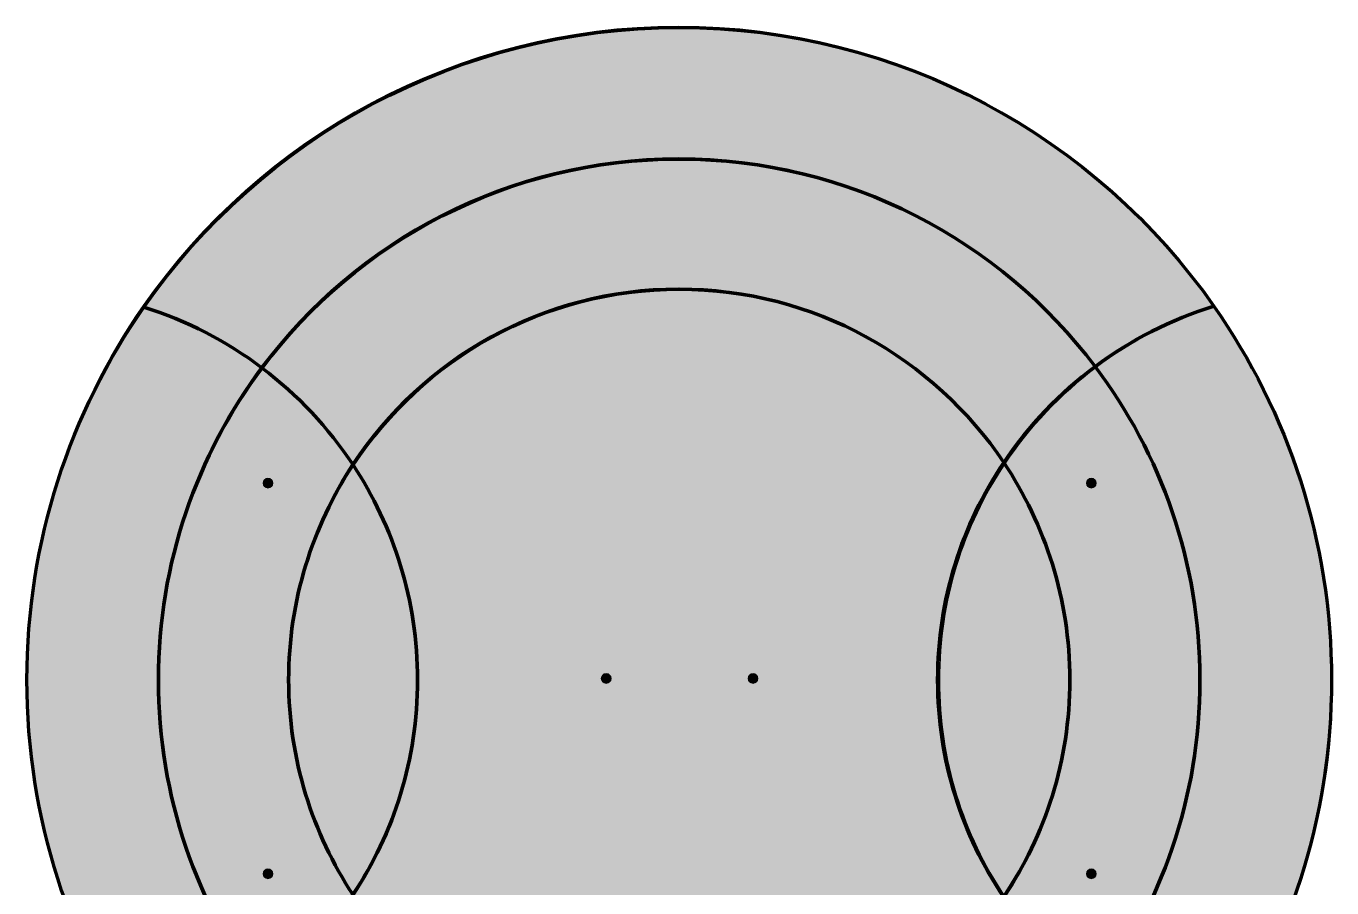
# Model space of a CAD drawing. Extents: x -314 to 895, y 16 to 1568.
# Drawn here: x -73 to 685, y 274 to 775 of the extents above; entities that cross this region are included whole.
import ezdxf

# ---------------------------------------------------------------- set-up
doc = ezdxf.new("R2010")
doc.units = 0
doc.header["$MEASUREMENT"] = 0
for name, color, linetype in [('BG_BL _U+62F7_U+8C9D', 7, 'Continuous'), ('BG_G', 7, 'Continuous'), ('DOT', 7, 'Continuous'), ('DOT _U+62F7_U+8C9D 2', 7, 'Continuous'), ('L', 7, 'Continuous')]:
    doc.layers.add(name, color=color, linetype=linetype)

# ---------------------------------------------------------------- blocks, each defined once
blk = doc.blocks.new('block 5')
at = {"layer": 'BG_G', "true_color": 0x898a8d}
h = blk.add_hatch(color=252, dxfattribs=at)
h.dxf.hatch_style = 2
edge = h.paths.add_edge_path()
edge.add_spline(control_points=[(3.64, 395), (3.64, 462.91), (26.03, 525.59), (63.83, 576.06), (43.37, 591.51), (20.21, 603.58), (-4.81, 611.43), (-47.61, 550.08), (-72.71, 475.47), (-72.71, 395), (-72.71, 314.53), (-47.61, 239.92), (-4.81, 178.57), (20.21, 186.42), (43.37, 198.49), (63.83, 213.94), (26.03, 264.41), (3.64, 327.09), (3.64, 395)], knot_values=[0, 0, 0, 0, 1, 1, 1, 2, 2, 2, 3, 3, 3, 4, 4, 4, 5, 5, 5, 6, 6, 6, 6], degree=3, periodic=1)
h = blk.add_hatch(color=252, dxfattribs=at)
h.dxf.hatch_style = 2
edge = h.paths.add_edge_path()
edge.add_spline(control_points=[(616.65, 611.66), (591.57, 603.89), (568.36, 591.9), (547.84, 576.5), (585.84, 525.95), (608.36, 463.11), (608.36, 395), (608.36, 326.89), (585.84, 264.05), (547.84, 213.5), (568.36, 198.1), (591.57, 186.11), (616.65, 178.34), (659.55, 239.73), (684.71, 314.43), (684.71, 395), (684.71, 475.57), (659.55, 550.27), (616.65, 611.66)], knot_values=[0, 0, 0, 0, 1, 1, 1, 2, 2, 2, 3, 3, 3, 4, 4, 4, 5, 5, 5, 6, 6, 6, 6], degree=3, periodic=1)
at = {"layer": 'BG_G', "lineweight": 0}
for points in [[(3.64, 395), (3.64, 462.91), (26.03, 525.59), (63.83, 576.06), (43.37, 591.51), (20.21, 603.58), (-4.81, 611.43), (-47.61, 550.08), (-72.71, 475.47), (-72.71, 395), (-72.71, 314.53), (-47.61, 239.92), (-4.81, 178.57), (20.21, 186.42), (43.37, 198.49), (63.83, 213.94), (26.03, 264.41), (3.64, 327.09), (3.64, 395)], [(616.65, 611.66), (591.57, 603.89), (568.36, 591.9), (547.84, 576.5), (585.84, 525.95), (608.36, 463.11), (608.36, 395), (608.36, 326.89), (585.84, 264.05), (547.84, 213.5), (568.36, 198.1), (591.57, 186.11), (616.65, 178.34), (659.55, 239.73), (684.71, 314.43), (684.71, 395), (684.71, 475.57), (659.55, 550.27), (616.65, 611.66)]]:
    blk.add_open_spline(points, degree=3, knots=[0, 0, 0, 0, 1, 1, 1, 2, 2, 2, 3, 3, 3, 4, 4, 4, 5, 5, 5, 6, 6, 6, 6], dxfattribs=at)
blk = doc.blocks.new('block 6')
at = {"layer": 'BG_G', "true_color": 0x6e6f72}
h = blk.add_hatch(color=8, dxfattribs=at)
h.dxf.hatch_style = 2
edge = h.paths.add_edge_path()
edge.add_spline(control_points=[(306, 697.36), (404.88, 697.36), (492.67, 649.89), (547.84, 576.5), (568.36, 591.9), (591.57, 603.89), (616.65, 611.66), (548.19, 709.63), (434.58, 773.71), (306, 773.71), (177.31, 773.71), (63.62, 709.53), (-4.81, 611.43), (20.21, 603.58), (43.37, 591.51), (63.83, 576.06), (118.97, 649.7), (206.92, 697.36), (306, 697.36)], knot_values=[0, 0, 0, 0, 1, 1, 1, 2, 2, 2, 3, 3, 3, 4, 4, 4, 5, 5, 5, 6, 6, 6, 6], degree=3, periodic=1)
h = blk.add_hatch(color=8, dxfattribs=at)
h.dxf.hatch_style = 2
edge = h.paths.add_edge_path()
edge.add_spline(control_points=[(494.9, 520.48), (518.82, 484.54), (532.77, 441.4), (532.77, 395), (532.77, 348.6), (518.82, 305.46), (494.9, 269.52), (509.25, 247.97), (527.17, 229.01), (547.84, 213.5), (585.84, 264.05), (608.36, 326.89), (608.36, 395), (608.36, 463.11), (585.84, 525.95), (547.84, 576.5), (527.17, 560.99), (509.25, 542.03), (494.9, 520.48)], knot_values=[0, 0, 0, 0, 1, 1, 1, 2, 2, 2, 3, 3, 3, 4, 4, 4, 5, 5, 5, 6, 6, 6, 6], degree=3, periodic=1)
h = blk.add_hatch(color=8, dxfattribs=at)
h.dxf.hatch_style = 2
edge = h.paths.add_edge_path()
edge.add_spline(control_points=[(116.64, 270.21), (93, 306), (79.23, 348.89), (79.23, 395), (79.23, 441.11), (93, 484), (116.64, 519.79), (102.36, 541.43), (84.47, 560.47), (63.83, 576.06), (26.03, 525.59), (3.64, 462.91), (3.64, 395), (3.64, 327.09), (26.03, 264.41), (63.83, 213.94), (84.47, 229.53), (102.36, 248.57), (116.64, 270.21)], knot_values=[0, 0, 0, 0, 1, 1, 1, 2, 2, 2, 3, 3, 3, 4, 4, 4, 5, 5, 5, 6, 6, 6, 6], degree=3, periodic=1)
at = {"layer": 'BG_G', "lineweight": 0}
for points in [[(306, 697.36), (404.88, 697.36), (492.67, 649.89), (547.84, 576.5), (568.36, 591.9), (591.57, 603.89), (616.65, 611.66), (548.19, 709.63), (434.58, 773.71), (306, 773.71), (177.31, 773.71), (63.62, 709.53), (-4.81, 611.43), (20.21, 603.58), (43.37, 591.51), (63.83, 576.06), (118.97, 649.7), (206.92, 697.36), (306, 697.36)], [(494.9, 520.48), (518.82, 484.54), (532.77, 441.4), (532.77, 395), (532.77, 348.6), (518.82, 305.46), (494.9, 269.52), (509.25, 247.97), (527.17, 229.01), (547.84, 213.5), (585.84, 264.05), (608.36, 326.89), (608.36, 395), (608.36, 463.11), (585.84, 525.95), (547.84, 576.5), (527.17, 560.99), (509.25, 542.03), (494.9, 520.48)], [(116.64, 270.21), (93, 306), (79.23, 348.89), (79.23, 395), (79.23, 441.11), (93, 484), (116.64, 519.79), (102.36, 541.43), (84.47, 560.47), (63.83, 576.06), (26.03, 525.59), (3.64, 462.91), (3.64, 395), (3.64, 327.09), (26.03, 264.41), (63.83, 213.94), (84.47, 229.53), (102.36, 248.57), (116.64, 270.21)]]:
    blk.add_open_spline(points, degree=3, knots=[0, 0, 0, 0, 1, 1, 1, 2, 2, 2, 3, 3, 3, 4, 4, 4, 5, 5, 5, 6, 6, 6, 6], dxfattribs=at)
blk = doc.blocks.new('block 7')
at = {"layer": 'BG_G', "true_color": 0x525254}
h = blk.add_hatch(color=251, dxfattribs=at)
h.dxf.hatch_style = 2
edge = h.paths.add_edge_path()
edge.add_spline(control_points=[(306, 697.36), (206.92, 697.36), (118.97, 649.7), (63.83, 576.06), (84.47, 560.47), (102.36, 541.43), (116.64, 519.79), (157.21, 581.23), (226.87, 621.77), (306, 621.77), (384.84, 621.77), (454.27, 581.53), (494.9, 520.48), (509.25, 542.03), (527.17, 560.99), (547.84, 576.5), (492.67, 649.89), (404.88, 697.36), (306, 697.36)], knot_values=[0, 0, 0, 0, 1, 1, 1, 2, 2, 2, 3, 3, 3, 4, 4, 4, 5, 5, 5, 6, 6, 6, 6], degree=3, periodic=1)
h = blk.add_hatch(color=251, dxfattribs=at)
h.dxf.hatch_style = 2
edge = h.paths.add_edge_path()
edge.add_spline(control_points=[(116.64, 270.21), (140.28, 306), (154.06, 348.89), (154.06, 395), (154.06, 441.11), (140.28, 484), (116.64, 519.79), (93, 484), (79.23, 441.11), (79.23, 395), (79.23, 348.89), (93, 306), (116.64, 270.21)], knot_values=[0, 0, 0, 0, 1, 1, 1, 2, 2, 2, 3, 3, 3, 4, 4, 4, 4], degree=3, periodic=1)
h = blk.add_hatch(color=251, dxfattribs=at)
h.dxf.hatch_style = 2
edge = h.paths.add_edge_path()
edge.add_spline(control_points=[(494.9, 269.52), (518.82, 305.46), (532.77, 348.6), (532.77, 395), (532.77, 441.4), (518.82, 484.54), (494.9, 520.48), (470.99, 484.54), (457.04, 441.4), (457.04, 395), (457.04, 348.6), (470.99, 305.46), (494.9, 269.52)], knot_values=[0, 0, 0, 0, 1, 1, 1, 2, 2, 2, 3, 3, 3, 4, 4, 4, 4], degree=3, periodic=1)
at = {"layer": 'BG_G', "lineweight": 0}
for points, knots in [([(306, 697.36), (206.92, 697.36), (118.97, 649.7), (63.83, 576.06), (84.47, 560.47), (102.36, 541.43), (116.64, 519.79), (157.21, 581.23), (226.87, 621.77), (306, 621.77), (384.84, 621.77), (454.27, 581.53), (494.9, 520.48), (509.25, 542.03), (527.17, 560.99), (547.84, 576.5), (492.67, 649.89), (404.88, 697.36), (306, 697.36)], [0, 0, 0, 0, 1, 1, 1, 2, 2, 2, 3, 3, 3, 4, 4, 4, 5, 5, 5, 6, 6, 6, 6]), ([(116.64, 270.21), (140.28, 306), (154.06, 348.89), (154.06, 395), (154.06, 441.11), (140.28, 484), (116.64, 519.79), (93, 484), (79.23, 441.11), (79.23, 395), (79.23, 348.89), (93, 306), (116.64, 270.21)], [0, 0, 0, 0, 1, 1, 1, 2, 2, 2, 3, 3, 3, 4, 4, 4, 4]), ([(494.9, 269.52), (518.82, 305.46), (532.77, 348.6), (532.77, 395), (532.77, 441.4), (518.82, 484.54), (494.9, 520.48), (470.99, 484.54), (457.04, 441.4), (457.04, 395), (457.04, 348.6), (470.99, 305.46), (494.9, 269.52)], [0, 0, 0, 0, 1, 1, 1, 2, 2, 2, 3, 3, 3, 4, 4, 4, 4])]:
    blk.add_open_spline(points, degree=3, knots=knots, dxfattribs=at)
blk = doc.blocks.new('block 11')
at = {"layer": 'BG_BL _U+62F7_U+8C9D', "true_color": 0xffda76}
h = blk.add_hatch(color=41, dxfattribs=at)
h.dxf.hatch_style = 2
edge = h.paths.add_edge_path()
edge.add_spline(control_points=[(3.64, 395), (3.64, 462.91), (26.03, 525.59), (63.83, 576.06), (43.37, 591.51), (20.21, 603.58), (-4.81, 611.43), (-47.61, 550.08), (-72.71, 475.47), (-72.71, 395), (-72.71, 314.53), (-47.61, 239.92), (-4.81, 178.57), (20.21, 186.42), (43.37, 198.49), (63.83, 213.94), (26.03, 264.41), (3.64, 327.09), (3.64, 395)], knot_values=[0, 0, 0, 0, 1, 1, 1, 2, 2, 2, 3, 3, 3, 4, 4, 4, 5, 5, 5, 6, 6, 6, 6], degree=3, periodic=1)
h = blk.add_hatch(color=41, dxfattribs=at)
h.dxf.hatch_style = 2
edge = h.paths.add_edge_path()
edge.add_spline(control_points=[(616.65, 611.66), (591.57, 603.89), (568.36, 591.9), (547.84, 576.5), (585.84, 525.95), (608.36, 463.11), (608.36, 395), (608.36, 326.89), (585.84, 264.05), (547.84, 213.5), (568.36, 198.1), (591.57, 186.11), (616.65, 178.34), (659.55, 239.73), (684.71, 314.43), (684.71, 395), (684.71, 475.57), (659.55, 550.27), (616.65, 611.66)], knot_values=[0, 0, 0, 0, 1, 1, 1, 2, 2, 2, 3, 3, 3, 4, 4, 4, 5, 5, 5, 6, 6, 6, 6], degree=3, periodic=1)
at = {"layer": 'BG_BL _U+62F7_U+8C9D', "lineweight": 0}
for points in [[(3.64, 395), (3.64, 462.91), (26.03, 525.59), (63.83, 576.06), (43.37, 591.51), (20.21, 603.58), (-4.81, 611.43), (-47.61, 550.08), (-72.71, 475.47), (-72.71, 395), (-72.71, 314.53), (-47.61, 239.92), (-4.81, 178.57), (20.21, 186.42), (43.37, 198.49), (63.83, 213.94), (26.03, 264.41), (3.64, 327.09), (3.64, 395)], [(616.65, 611.66), (591.57, 603.89), (568.36, 591.9), (547.84, 576.5), (585.84, 525.95), (608.36, 463.11), (608.36, 395), (608.36, 326.89), (585.84, 264.05), (547.84, 213.5), (568.36, 198.1), (591.57, 186.11), (616.65, 178.34), (659.55, 239.73), (684.71, 314.43), (684.71, 395), (684.71, 475.57), (659.55, 550.27), (616.65, 611.66)]]:
    blk.add_open_spline(points, degree=3, knots=[0, 0, 0, 0, 1, 1, 1, 2, 2, 2, 3, 3, 3, 4, 4, 4, 5, 5, 5, 6, 6, 6, 6], dxfattribs=at)
blk = doc.blocks.new('block 12')
at = {"layer": 'BG_BL _U+62F7_U+8C9D', "true_color": 0xffd000}
h = blk.add_hatch(color=40, dxfattribs=at)
h.dxf.hatch_style = 2
edge = h.paths.add_edge_path()
edge.add_spline(control_points=[(306, 697.36), (404.88, 697.36), (492.67, 649.89), (547.84, 576.5), (568.36, 591.9), (591.57, 603.89), (616.65, 611.66), (548.19, 709.63), (434.58, 773.71), (306, 773.71), (177.31, 773.71), (63.62, 709.53), (-4.81, 611.43), (20.21, 603.58), (43.37, 591.51), (63.83, 576.06), (118.97, 649.7), (206.92, 697.36), (306, 697.36)], knot_values=[0, 0, 0, 0, 1, 1, 1, 2, 2, 2, 3, 3, 3, 4, 4, 4, 5, 5, 5, 6, 6, 6, 6], degree=3, periodic=1)
h = blk.add_hatch(color=40, dxfattribs=at)
h.dxf.hatch_style = 2
edge = h.paths.add_edge_path()
edge.add_spline(control_points=[(494.9, 520.48), (518.82, 484.54), (532.77, 441.4), (532.77, 395), (532.77, 348.6), (518.82, 305.46), (494.9, 269.52), (509.25, 247.97), (527.17, 229.01), (547.84, 213.5), (585.84, 264.05), (608.36, 326.89), (608.36, 395), (608.36, 463.11), (585.84, 525.95), (547.84, 576.5), (527.17, 560.99), (509.25, 542.03), (494.9, 520.48)], knot_values=[0, 0, 0, 0, 1, 1, 1, 2, 2, 2, 3, 3, 3, 4, 4, 4, 5, 5, 5, 6, 6, 6, 6], degree=3, periodic=1)
h = blk.add_hatch(color=40, dxfattribs=at)
h.dxf.hatch_style = 2
edge = h.paths.add_edge_path()
edge.add_spline(control_points=[(116.64, 270.21), (93, 306), (79.23, 348.89), (79.23, 395), (79.23, 441.11), (93, 484), (116.64, 519.79), (102.36, 541.43), (84.47, 560.47), (63.83, 576.06), (26.03, 525.59), (3.64, 462.91), (3.64, 395), (3.64, 327.09), (26.03, 264.41), (63.83, 213.94), (84.47, 229.53), (102.36, 248.57), (116.64, 270.21)], knot_values=[0, 0, 0, 0, 1, 1, 1, 2, 2, 2, 3, 3, 3, 4, 4, 4, 5, 5, 5, 6, 6, 6, 6], degree=3, periodic=1)
at = {"layer": 'BG_BL _U+62F7_U+8C9D', "lineweight": 0}
for points in [[(306, 697.36), (404.88, 697.36), (492.67, 649.89), (547.84, 576.5), (568.36, 591.9), (591.57, 603.89), (616.65, 611.66), (548.19, 709.63), (434.58, 773.71), (306, 773.71), (177.31, 773.71), (63.62, 709.53), (-4.81, 611.43), (20.21, 603.58), (43.37, 591.51), (63.83, 576.06), (118.97, 649.7), (206.92, 697.36), (306, 697.36)], [(494.9, 520.48), (518.82, 484.54), (532.77, 441.4), (532.77, 395), (532.77, 348.6), (518.82, 305.46), (494.9, 269.52), (509.25, 247.97), (527.17, 229.01), (547.84, 213.5), (585.84, 264.05), (608.36, 326.89), (608.36, 395), (608.36, 463.11), (585.84, 525.95), (547.84, 576.5), (527.17, 560.99), (509.25, 542.03), (494.9, 520.48)], [(116.64, 270.21), (93, 306), (79.23, 348.89), (79.23, 395), (79.23, 441.11), (93, 484), (116.64, 519.79), (102.36, 541.43), (84.47, 560.47), (63.83, 576.06), (26.03, 525.59), (3.64, 462.91), (3.64, 395), (3.64, 327.09), (26.03, 264.41), (63.83, 213.94), (84.47, 229.53), (102.36, 248.57), (116.64, 270.21)]]:
    blk.add_open_spline(points, degree=3, knots=[0, 0, 0, 0, 1, 1, 1, 2, 2, 2, 3, 3, 3, 4, 4, 4, 5, 5, 5, 6, 6, 6, 6], dxfattribs=at)
blk = doc.blocks.new('block 13')
at = {"layer": 'BG_BL _U+62F7_U+8C9D', "true_color": 0xebb80b}
h = blk.add_hatch(color=40, dxfattribs=at)
h.dxf.hatch_style = 2
edge = h.paths.add_edge_path()
edge.add_spline(control_points=[(306, 697.36), (206.92, 697.36), (118.97, 649.7), (63.83, 576.06), (84.47, 560.47), (102.36, 541.43), (116.64, 519.79), (157.21, 581.23), (226.87, 621.77), (306, 621.77), (384.84, 621.77), (454.27, 581.53), (494.9, 520.48), (509.25, 542.03), (527.17, 560.99), (547.84, 576.5), (492.67, 649.89), (404.88, 697.36), (306, 697.36)], knot_values=[0, 0, 0, 0, 1, 1, 1, 2, 2, 2, 3, 3, 3, 4, 4, 4, 5, 5, 5, 6, 6, 6, 6], degree=3, periodic=1)
h = blk.add_hatch(color=40, dxfattribs=at)
h.dxf.hatch_style = 2
edge = h.paths.add_edge_path()
edge.add_spline(control_points=[(116.64, 270.21), (140.28, 306), (154.06, 348.89), (154.06, 395), (154.06, 441.11), (140.28, 484), (116.64, 519.79), (93, 484), (79.23, 441.11), (79.23, 395), (79.23, 348.89), (93, 306), (116.64, 270.21)], knot_values=[0, 0, 0, 0, 1, 1, 1, 2, 2, 2, 3, 3, 3, 4, 4, 4, 4], degree=3, periodic=1)
h = blk.add_hatch(color=40, dxfattribs=at)
h.dxf.hatch_style = 2
edge = h.paths.add_edge_path()
edge.add_spline(control_points=[(494.9, 269.52), (518.82, 305.46), (532.77, 348.6), (532.77, 395), (532.77, 441.4), (518.82, 484.54), (494.9, 520.48), (470.99, 484.54), (457.04, 441.4), (457.04, 395), (457.04, 348.6), (470.99, 305.46), (494.9, 269.52)], knot_values=[0, 0, 0, 0, 1, 1, 1, 2, 2, 2, 3, 3, 3, 4, 4, 4, 4], degree=3, periodic=1)
at = {"layer": 'BG_BL _U+62F7_U+8C9D', "lineweight": 0}
for points, knots in [([(306, 697.36), (206.92, 697.36), (118.97, 649.7), (63.83, 576.06), (84.47, 560.47), (102.36, 541.43), (116.64, 519.79), (157.21, 581.23), (226.87, 621.77), (306, 621.77), (384.84, 621.77), (454.27, 581.53), (494.9, 520.48), (509.25, 542.03), (527.17, 560.99), (547.84, 576.5), (492.67, 649.89), (404.88, 697.36), (306, 697.36)], [0, 0, 0, 0, 1, 1, 1, 2, 2, 2, 3, 3, 3, 4, 4, 4, 5, 5, 5, 6, 6, 6, 6]), ([(116.64, 270.21), (140.28, 306), (154.06, 348.89), (154.06, 395), (154.06, 441.11), (140.28, 484), (116.64, 519.79), (93, 484), (79.23, 441.11), (79.23, 395), (79.23, 348.89), (93, 306), (116.64, 270.21)], [0, 0, 0, 0, 1, 1, 1, 2, 2, 2, 3, 3, 3, 4, 4, 4, 4]), ([(494.9, 269.52), (518.82, 305.46), (532.77, 348.6), (532.77, 395), (532.77, 441.4), (518.82, 484.54), (494.9, 520.48), (470.99, 484.54), (457.04, 441.4), (457.04, 395), (457.04, 348.6), (470.99, 305.46), (494.9, 269.52)], [0, 0, 0, 0, 1, 1, 1, 2, 2, 2, 3, 3, 3, 4, 4, 4, 4])]:
    blk.add_open_spline(points, degree=3, knots=knots, dxfattribs=at)
blk = doc.blocks.new('block 14')
at = {"layer": 'BG_BL _U+62F7_U+8C9D', "true_color": 0xffe792}
h = blk.add_hatch(color=41, dxfattribs=at)
h.dxf.hatch_style = 2
edge = h.paths.add_edge_path()
edge.add_spline(control_points=[(2.94, 396), (2.94, 463.91), (25.33, 526.59), (63.12, 577.06), (42.67, 592.51), (19.51, 604.58), (-5.51, 612.43), (-48.31, 551.08), (-73.41, 476.47), (-73.41, 396), (-73.41, 315.53), (-48.31, 240.92), (-5.51, 179.57), (19.51, 187.42), (42.67, 199.49), (63.12, 214.94), (25.33, 265.41), (2.94, 328.09), (2.94, 396)], knot_values=[0, 0, 0, 0, 1, 1, 1, 2, 2, 2, 3, 3, 3, 4, 4, 4, 5, 5, 5, 6, 6, 6, 6], degree=3, periodic=1)
h = blk.add_hatch(color=41, dxfattribs=at)
h.dxf.hatch_style = 2
edge = h.paths.add_edge_path()
edge.add_spline(control_points=[(615.95, 612.66), (590.87, 604.89), (567.66, 592.9), (547.14, 577.5), (585.14, 526.95), (607.66, 464.11), (607.66, 396), (607.66, 327.89), (585.14, 265.05), (547.14, 214.5), (567.66, 199.1), (590.87, 187.11), (615.95, 179.34), (658.84, 240.73), (684.01, 315.43), (684.01, 396), (684.01, 476.57), (658.84, 551.27), (615.95, 612.66)], knot_values=[0, 0, 0, 0, 1, 1, 1, 2, 2, 2, 3, 3, 3, 4, 4, 4, 5, 5, 5, 6, 6, 6, 6], degree=3, periodic=1)
at = {"layer": 'BG_BL _U+62F7_U+8C9D', "lineweight": 0}
for points in [[(2.94, 396), (2.94, 463.91), (25.33, 526.59), (63.12, 577.06), (42.67, 592.51), (19.51, 604.58), (-5.51, 612.43), (-48.31, 551.08), (-73.41, 476.47), (-73.41, 396), (-73.41, 315.53), (-48.31, 240.92), (-5.51, 179.57), (19.51, 187.42), (42.67, 199.49), (63.12, 214.94), (25.33, 265.41), (2.94, 328.09), (2.94, 396)], [(615.95, 612.66), (590.87, 604.89), (567.66, 592.9), (547.14, 577.5), (585.14, 526.95), (607.66, 464.11), (607.66, 396), (607.66, 327.89), (585.14, 265.05), (547.14, 214.5), (567.66, 199.1), (590.87, 187.11), (615.95, 179.34), (658.84, 240.73), (684.01, 315.43), (684.01, 396), (684.01, 476.57), (658.84, 551.27), (615.95, 612.66)]]:
    blk.add_open_spline(points, degree=3, knots=[0, 0, 0, 0, 1, 1, 1, 2, 2, 2, 3, 3, 3, 4, 4, 4, 5, 5, 5, 6, 6, 6, 6], dxfattribs=at)
blk = doc.blocks.new('block 15')
at = {"layer": 'BG_BL _U+62F7_U+8C9D', "true_color": 0xffda76}
h = blk.add_hatch(color=41, dxfattribs=at)
h.dxf.hatch_style = 2
edge = h.paths.add_edge_path()
edge.add_spline(control_points=[(305.3, 698.36), (404.18, 698.36), (491.97, 650.89), (547.14, 577.5), (567.66, 592.9), (590.87, 604.89), (615.95, 612.66), (547.49, 710.63), (433.88, 774.71), (305.3, 774.71), (176.61, 774.71), (62.92, 710.53), (-5.51, 612.43), (19.51, 604.58), (42.67, 592.51), (63.12, 577.06), (118.27, 650.7), (206.22, 698.36), (305.3, 698.36)], knot_values=[0, 0, 0, 0, 1, 1, 1, 2, 2, 2, 3, 3, 3, 4, 4, 4, 5, 5, 5, 6, 6, 6, 6], degree=3, periodic=1)
h = blk.add_hatch(color=41, dxfattribs=at)
h.dxf.hatch_style = 2
edge = h.paths.add_edge_path()
edge.add_spline(control_points=[(115.94, 271.21), (92.3, 307), (78.53, 349.89), (78.53, 396), (78.53, 442.11), (92.3, 485), (115.94, 520.79), (101.66, 542.43), (83.77, 561.47), (63.12, 577.06), (25.33, 526.59), (2.94, 463.91), (2.94, 396), (2.94, 328.09), (25.33, 265.41), (63.12, 214.94), (83.77, 230.53), (101.66, 249.57), (115.94, 271.21)], knot_values=[0, 0, 0, 0, 1, 1, 1, 2, 2, 2, 3, 3, 3, 4, 4, 4, 5, 5, 5, 6, 6, 6, 6], degree=3, periodic=1)
h = blk.add_hatch(color=41, dxfattribs=at)
h.dxf.hatch_style = 2
edge = h.paths.add_edge_path()
edge.add_spline(control_points=[(494.2, 521.48), (518.12, 485.54), (532.07, 442.4), (532.07, 396), (532.07, 349.6), (518.12, 306.46), (494.2, 270.52), (508.55, 248.97), (526.47, 230.01), (547.14, 214.5), (585.14, 265.05), (607.66, 327.89), (607.66, 396), (607.66, 464.11), (585.14, 526.95), (547.14, 577.5), (526.47, 561.99), (508.55, 543.03), (494.2, 521.48)], knot_values=[0, 0, 0, 0, 1, 1, 1, 2, 2, 2, 3, 3, 3, 4, 4, 4, 5, 5, 5, 6, 6, 6, 6], degree=3, periodic=1)
at = {"layer": 'BG_BL _U+62F7_U+8C9D', "lineweight": 0}
for points in [[(305.3, 698.36), (404.18, 698.36), (491.97, 650.89), (547.14, 577.5), (567.66, 592.9), (590.87, 604.89), (615.95, 612.66), (547.49, 710.63), (433.88, 774.71), (305.3, 774.71), (176.61, 774.71), (62.92, 710.53), (-5.51, 612.43), (19.51, 604.58), (42.67, 592.51), (63.12, 577.06), (118.27, 650.7), (206.22, 698.36), (305.3, 698.36)], [(115.94, 271.21), (92.3, 307), (78.53, 349.89), (78.53, 396), (78.53, 442.11), (92.3, 485), (115.94, 520.79), (101.66, 542.43), (83.77, 561.47), (63.12, 577.06), (25.33, 526.59), (2.94, 463.91), (2.94, 396), (2.94, 328.09), (25.33, 265.41), (63.12, 214.94), (83.77, 230.53), (101.66, 249.57), (115.94, 271.21)], [(494.2, 521.48), (518.12, 485.54), (532.07, 442.4), (532.07, 396), (532.07, 349.6), (518.12, 306.46), (494.2, 270.52), (508.55, 248.97), (526.47, 230.01), (547.14, 214.5), (585.14, 265.05), (607.66, 327.89), (607.66, 396), (607.66, 464.11), (585.14, 526.95), (547.14, 577.5), (526.47, 561.99), (508.55, 543.03), (494.2, 521.48)]]:
    blk.add_open_spline(points, degree=3, knots=[0, 0, 0, 0, 1, 1, 1, 2, 2, 2, 3, 3, 3, 4, 4, 4, 5, 5, 5, 6, 6, 6, 6], dxfattribs=at)
blk = doc.blocks.new('block 16')
at = {"layer": 'BG_BL _U+62F7_U+8C9D', "true_color": 0xffd000}
h = blk.add_hatch(color=40, dxfattribs=at)
h.dxf.hatch_style = 2
edge = h.paths.add_edge_path()
edge.add_spline(control_points=[(305.3, 698.36), (206.22, 698.36), (118.27, 650.7), (63.12, 577.06), (83.77, 561.47), (101.66, 542.43), (115.94, 520.79), (156.51, 582.23), (226.17, 622.77), (305.3, 622.77), (384.14, 622.77), (453.57, 582.53), (494.2, 521.48), (508.55, 543.03), (526.47, 561.99), (547.14, 577.5), (491.97, 650.89), (404.18, 698.36), (305.3, 698.36)], knot_values=[0, 0, 0, 0, 1, 1, 1, 2, 2, 2, 3, 3, 3, 4, 4, 4, 5, 5, 5, 6, 6, 6, 6], degree=3, periodic=1)
h = blk.add_hatch(color=40, dxfattribs=at)
h.dxf.hatch_style = 2
edge = h.paths.add_edge_path()
edge.add_spline(control_points=[(115.94, 271.21), (139.58, 307), (153.36, 349.89), (153.36, 396), (153.36, 442.11), (139.58, 485), (115.94, 520.79), (92.3, 485), (78.53, 442.11), (78.53, 396), (78.53, 349.89), (92.3, 307), (115.94, 271.21)], knot_values=[0, 0, 0, 0, 1, 1, 1, 2, 2, 2, 3, 3, 3, 4, 4, 4, 4], degree=3, periodic=1)
h = blk.add_hatch(color=40, dxfattribs=at)
h.dxf.hatch_style = 2
edge = h.paths.add_edge_path()
edge.add_spline(control_points=[(494.2, 270.52), (518.12, 306.46), (532.07, 349.6), (532.07, 396), (532.07, 442.4), (518.12, 485.54), (494.2, 521.48), (470.29, 485.54), (456.34, 442.4), (456.34, 396), (456.34, 349.6), (470.29, 306.46), (494.2, 270.52)], knot_values=[0, 0, 0, 0, 1, 1, 1, 2, 2, 2, 3, 3, 3, 4, 4, 4, 4], degree=3, periodic=1)
at = {"layer": 'BG_BL _U+62F7_U+8C9D', "lineweight": 0}
for points, knots in [([(305.3, 698.36), (206.22, 698.36), (118.27, 650.7), (63.12, 577.06), (83.77, 561.47), (101.66, 542.43), (115.94, 520.79), (156.51, 582.23), (226.17, 622.77), (305.3, 622.77), (384.14, 622.77), (453.57, 582.53), (494.2, 521.48), (508.55, 543.03), (526.47, 561.99), (547.14, 577.5), (491.97, 650.89), (404.18, 698.36), (305.3, 698.36)], [0, 0, 0, 0, 1, 1, 1, 2, 2, 2, 3, 3, 3, 4, 4, 4, 5, 5, 5, 6, 6, 6, 6]), ([(115.94, 271.21), (139.58, 307), (153.36, 349.89), (153.36, 396), (153.36, 442.11), (139.58, 485), (115.94, 520.79), (92.3, 485), (78.53, 442.11), (78.53, 396), (78.53, 349.89), (92.3, 307), (115.94, 271.21)], [0, 0, 0, 0, 1, 1, 1, 2, 2, 2, 3, 3, 3, 4, 4, 4, 4]), ([(494.2, 270.52), (518.12, 306.46), (532.07, 349.6), (532.07, 396), (532.07, 442.4), (518.12, 485.54), (494.2, 521.48), (470.29, 485.54), (456.34, 442.4), (456.34, 396), (456.34, 349.6), (470.29, 306.46), (494.2, 270.52)], [0, 0, 0, 0, 1, 1, 1, 2, 2, 2, 3, 3, 3, 4, 4, 4, 4])]:
    blk.add_open_spline(points, degree=3, knots=knots, dxfattribs=at)
blk = doc.blocks.new('block 18')
at = {"layer": 'DOT', "true_color": 0x31a3d0}
h = blk.add_hatch(color=142, dxfattribs=at)
h.dxf.hatch_style = 2
edge = h.paths.add_edge_path()
edge.add_spline(control_points=[(64.16, 282.6), (64.16, 284.16), (65.43, 285.43), (66.99, 285.43), (68.56, 285.43), (69.83, 284.16), (69.83, 282.6), (69.83, 281.03), (68.56, 279.76), (66.99, 279.76), (65.43, 279.76), (64.16, 281.03), (64.16, 282.6), (64.16, 282.6), (64.16, 282.6), (64.16, 282.6)], knot_values=[0, 0, 0, 0, 1, 1, 1, 2, 2, 2, 3, 3, 3, 4, 4, 4, 5, 5, 5, 5], degree=3, periodic=1)
at = {"layer": 'DOT', "lineweight": 0}
blk.add_open_spline([(64.16, 282.6), (64.16, 284.16), (65.43, 285.43), (66.99, 285.43), (68.56, 285.43), (69.83, 284.16), (69.83, 282.6), (69.83, 281.03), (68.56, 279.76), (66.99, 279.76), (65.43, 279.76), (64.16, 281.03), (64.16, 282.6), (64.16, 282.6), (64.16, 282.6), (64.16, 282.6)], degree=3, knots=[0, 0, 0, 0, 1, 1, 1, 2, 2, 2, 3, 3, 3, 4, 4, 4, 5, 5, 5, 5], dxfattribs=at)
blk = doc.blocks.new('block 21')
at = {"layer": 'DOT', "true_color": 0x31a3d0}
h = blk.add_hatch(color=142, dxfattribs=at)
h.dxf.hatch_style = 2
edge = h.paths.add_edge_path()
edge.add_spline(control_points=[(66.99, 512.24), (68.56, 512.24), (69.83, 510.97), (69.83, 509.4), (69.83, 507.84), (68.56, 506.57), (66.99, 506.57), (65.43, 506.57), (64.16, 507.84), (64.16, 509.4), (64.16, 510.97), (65.43, 512.24), (66.99, 512.24)], knot_values=[0, 0, 0, 0, 1, 1, 1, 2, 2, 2, 3, 3, 3, 4, 4, 4, 4], degree=3, periodic=1)
at = {"layer": 'DOT', "lineweight": 0}
blk.add_open_spline([(66.99, 512.24), (68.56, 512.24), (69.83, 510.97), (69.83, 509.4), (69.83, 507.84), (68.56, 506.57), (66.99, 506.57), (65.43, 506.57), (64.16, 507.84), (64.16, 509.4), (64.16, 510.97), (65.43, 512.24), (66.99, 512.24)], degree=3, knots=[0, 0, 0, 0, 1, 1, 1, 2, 2, 2, 3, 3, 3, 4, 4, 4, 4], dxfattribs=at)
blk = doc.blocks.new('block 20')
at = {"layer": 'DOT'}
blk.add_blockref('block 21', (0, 0), dxfattribs=at)
blk = doc.blocks.new('block 19')
at = {"layer": 'DOT'}
blk.add_blockref('block 20', (0, 0), dxfattribs=at)
blk = doc.blocks.new('block 23')
at = {"layer": 'DOT', "true_color": 0x31a3d0}
h = blk.add_hatch(color=142, dxfattribs=at)
h.dxf.hatch_style = 2
edge = h.paths.add_edge_path()
edge.add_spline(control_points=[(260.55, 396), (260.55, 397.57), (261.82, 398.83), (263.38, 398.83), (264.95, 398.83), (266.22, 397.57), (266.22, 396), (266.22, 394.43), (264.95, 393.17), (263.38, 393.17), (261.82, 393.17), (260.55, 394.43), (260.55, 396), (260.55, 396), (260.55, 396), (260.55, 396)], knot_values=[0, 0, 0, 0, 1, 1, 1, 2, 2, 2, 3, 3, 3, 4, 4, 4, 5, 5, 5, 5], degree=3, periodic=1)
at = {"layer": 'DOT', "lineweight": 0}
blk.add_open_spline([(260.55, 396), (260.55, 397.57), (261.82, 398.83), (263.38, 398.83), (264.95, 398.83), (266.22, 397.57), (266.22, 396), (266.22, 394.43), (264.95, 393.17), (263.38, 393.17), (261.82, 393.17), (260.55, 394.43), (260.55, 396), (260.55, 396), (260.55, 396), (260.55, 396)], degree=3, knots=[0, 0, 0, 0, 1, 1, 1, 2, 2, 2, 3, 3, 3, 4, 4, 4, 5, 5, 5, 5], dxfattribs=at)
blk = doc.blocks.new('block 17')
at = {"layer": 'DOT'}
for name in ['block 19', 'block 23', 'block 18']:
    blk.add_blockref(name, (0, 0), dxfattribs=at)
blk = doc.blocks.new('block 25')
at = {"layer": 'DOT', "true_color": 0xb53238}
h = blk.add_hatch(color=15, dxfattribs=at)
h.dxf.hatch_style = 2
edge = h.paths.add_edge_path()
edge.add_spline(control_points=[(542.17, 509.4), (542.17, 510.97), (543.44, 512.24), (545.01, 512.24), (546.57, 512.24), (547.84, 510.97), (547.84, 509.4), (547.84, 507.84), (546.57, 506.57), (545.01, 506.57), (543.44, 506.57), (542.17, 507.84), (542.17, 509.4), (542.17, 509.4), (542.17, 509.4), (542.17, 509.4)], knot_values=[0, 0, 0, 0, 1, 1, 1, 2, 2, 2, 3, 3, 3, 4, 4, 4, 5, 5, 5, 5], degree=3, periodic=1)
at = {"layer": 'DOT', "lineweight": 0}
blk.add_open_spline([(542.17, 509.4), (542.17, 510.97), (543.44, 512.24), (545.01, 512.24), (546.57, 512.24), (547.84, 510.97), (547.84, 509.4), (547.84, 507.84), (546.57, 506.57), (545.01, 506.57), (543.44, 506.57), (542.17, 507.84), (542.17, 509.4), (542.17, 509.4), (542.17, 509.4), (542.17, 509.4)], degree=3, knots=[0, 0, 0, 0, 1, 1, 1, 2, 2, 2, 3, 3, 3, 4, 4, 4, 5, 5, 5, 5], dxfattribs=at)
blk = doc.blocks.new('block 26')
at = {"layer": 'DOT', "true_color": 0xb53238}
h = blk.add_hatch(color=15, dxfattribs=at)
h.dxf.hatch_style = 2
edge = h.paths.add_edge_path()
edge.add_spline(control_points=[(345.78, 396), (345.78, 397.57), (347.05, 398.83), (348.62, 398.83), (350.18, 398.83), (351.45, 397.57), (351.45, 396), (351.45, 394.43), (350.18, 393.17), (348.62, 393.17), (347.05, 393.17), (345.78, 394.43), (345.78, 396), (345.78, 396), (345.78, 396), (345.78, 396)], knot_values=[0, 0, 0, 0, 1, 1, 1, 2, 2, 2, 3, 3, 3, 4, 4, 4, 5, 5, 5, 5], degree=3, periodic=1)
at = {"layer": 'DOT', "lineweight": 0}
blk.add_open_spline([(345.78, 396), (345.78, 397.57), (347.05, 398.83), (348.62, 398.83), (350.18, 398.83), (351.45, 397.57), (351.45, 396), (351.45, 394.43), (350.18, 393.17), (348.62, 393.17), (347.05, 393.17), (345.78, 394.43), (345.78, 396), (345.78, 396), (345.78, 396), (345.78, 396)], degree=3, knots=[0, 0, 0, 0, 1, 1, 1, 2, 2, 2, 3, 3, 3, 4, 4, 4, 5, 5, 5, 5], dxfattribs=at)
blk = doc.blocks.new('block 27')
at = {"layer": 'DOT', "true_color": 0xb53238}
h = blk.add_hatch(color=15, dxfattribs=at)
h.dxf.hatch_style = 2
edge = h.paths.add_edge_path()
edge.add_spline(control_points=[(542.17, 282.6), (542.17, 284.16), (543.44, 285.43), (545.01, 285.43), (546.57, 285.43), (547.84, 284.16), (547.84, 282.6), (547.84, 281.03), (546.57, 279.76), (545.01, 279.76), (543.44, 279.76), (542.17, 281.03), (542.17, 282.6), (542.17, 282.6), (542.17, 282.6), (542.17, 282.6)], knot_values=[0, 0, 0, 0, 1, 1, 1, 2, 2, 2, 3, 3, 3, 4, 4, 4, 5, 5, 5, 5], degree=3, periodic=1)
at = {"layer": 'DOT', "lineweight": 0}
blk.add_open_spline([(542.17, 282.6), (542.17, 284.16), (543.44, 285.43), (545.01, 285.43), (546.57, 285.43), (547.84, 284.16), (547.84, 282.6), (547.84, 281.03), (546.57, 279.76), (545.01, 279.76), (543.44, 279.76), (542.17, 281.03), (542.17, 282.6), (542.17, 282.6), (542.17, 282.6), (542.17, 282.6)], degree=3, knots=[0, 0, 0, 0, 1, 1, 1, 2, 2, 2, 3, 3, 3, 4, 4, 4, 5, 5, 5, 5], dxfattribs=at)
blk = doc.blocks.new('block 24')
at = {"layer": 'DOT'}
for name in ['block 25', 'block 26', 'block 27']:
    blk.add_blockref(name, (0, 0), dxfattribs=at)
blk = doc.blocks.new('block 29')
at = {"layer": 'DOT _U+62F7_U+8C9D 2', "true_color": 0x3c97b6}
h = blk.add_hatch(color=135, dxfattribs=at)
h.dxf.hatch_style = 2
edge = h.paths.add_edge_path()
edge.add_spline(control_points=[(64.16, 282.6), (64.16, 284.16), (65.43, 285.43), (66.99, 285.43), (68.56, 285.43), (69.83, 284.16), (69.83, 282.6), (69.83, 281.03), (68.56, 279.76), (66.99, 279.76), (65.43, 279.76), (64.16, 281.03), (64.16, 282.6), (64.16, 282.6), (64.16, 282.6), (64.16, 282.6)], knot_values=[0, 0, 0, 0, 1, 1, 1, 2, 2, 2, 3, 3, 3, 4, 4, 4, 5, 5, 5, 5], degree=3, periodic=1)
at = {"layer": 'DOT _U+62F7_U+8C9D 2', "lineweight": 0}
blk.add_open_spline([(64.16, 282.6), (64.16, 284.16), (65.43, 285.43), (66.99, 285.43), (68.56, 285.43), (69.83, 284.16), (69.83, 282.6), (69.83, 281.03), (68.56, 279.76), (66.99, 279.76), (65.43, 279.76), (64.16, 281.03), (64.16, 282.6), (64.16, 282.6), (64.16, 282.6), (64.16, 282.6)], degree=3, knots=[0, 0, 0, 0, 1, 1, 1, 2, 2, 2, 3, 3, 3, 4, 4, 4, 5, 5, 5, 5], dxfattribs=at)
blk = doc.blocks.new('block 32')
at = {"layer": 'DOT _U+62F7_U+8C9D 2', "true_color": 0x3c97b6}
h = blk.add_hatch(color=135, dxfattribs=at)
h.dxf.hatch_style = 2
edge = h.paths.add_edge_path()
edge.add_spline(control_points=[(66.99, 512.24), (68.56, 512.24), (69.83, 510.97), (69.83, 509.4), (69.83, 507.84), (68.56, 506.57), (66.99, 506.57), (65.43, 506.57), (64.16, 507.84), (64.16, 509.4), (64.16, 510.97), (65.43, 512.24), (66.99, 512.24)], knot_values=[0, 0, 0, 0, 1, 1, 1, 2, 2, 2, 3, 3, 3, 4, 4, 4, 4], degree=3, periodic=1)
at = {"layer": 'DOT _U+62F7_U+8C9D 2', "lineweight": 0}
blk.add_open_spline([(66.99, 512.24), (68.56, 512.24), (69.83, 510.97), (69.83, 509.4), (69.83, 507.84), (68.56, 506.57), (66.99, 506.57), (65.43, 506.57), (64.16, 507.84), (64.16, 509.4), (64.16, 510.97), (65.43, 512.24), (66.99, 512.24)], degree=3, knots=[0, 0, 0, 0, 1, 1, 1, 2, 2, 2, 3, 3, 3, 4, 4, 4, 4], dxfattribs=at)
blk = doc.blocks.new('block 31')
at = {"layer": 'DOT _U+62F7_U+8C9D 2'}
blk.add_blockref('block 32', (0, 0), dxfattribs=at)
blk = doc.blocks.new('block 30')
at = {"layer": 'DOT _U+62F7_U+8C9D 2'}
blk.add_blockref('block 31', (0, 0), dxfattribs=at)
blk = doc.blocks.new('block 34')
at = {"layer": 'DOT _U+62F7_U+8C9D 2', "true_color": 0x3c97b6}
h = blk.add_hatch(color=135, dxfattribs=at)
h.dxf.hatch_style = 2
edge = h.paths.add_edge_path()
edge.add_spline(control_points=[(260.55, 396), (260.55, 397.57), (261.82, 398.83), (263.38, 398.83), (264.95, 398.83), (266.22, 397.57), (266.22, 396), (266.22, 394.43), (264.95, 393.17), (263.38, 393.17), (261.82, 393.17), (260.55, 394.43), (260.55, 396), (260.55, 396), (260.55, 396), (260.55, 396)], knot_values=[0, 0, 0, 0, 1, 1, 1, 2, 2, 2, 3, 3, 3, 4, 4, 4, 5, 5, 5, 5], degree=3, periodic=1)
at = {"layer": 'DOT _U+62F7_U+8C9D 2', "lineweight": 0}
blk.add_open_spline([(260.55, 396), (260.55, 397.57), (261.82, 398.83), (263.38, 398.83), (264.95, 398.83), (266.22, 397.57), (266.22, 396), (266.22, 394.43), (264.95, 393.17), (263.38, 393.17), (261.82, 393.17), (260.55, 394.43), (260.55, 396), (260.55, 396), (260.55, 396), (260.55, 396)], degree=3, knots=[0, 0, 0, 0, 1, 1, 1, 2, 2, 2, 3, 3, 3, 4, 4, 4, 5, 5, 5, 5], dxfattribs=at)
blk = doc.blocks.new('block 28')
at = {"layer": 'DOT _U+62F7_U+8C9D 2'}
for name in ['block 30', 'block 34', 'block 29']:
    blk.add_blockref(name, (0, 0), dxfattribs=at)
blk = doc.blocks.new('block 36')
at = {"layer": 'DOT _U+62F7_U+8C9D 2', "true_color": 0xb53238}
h = blk.add_hatch(color=15, dxfattribs=at)
h.dxf.hatch_style = 2
edge = h.paths.add_edge_path()
edge.add_spline(control_points=[(542.17, 509.4), (542.17, 510.97), (543.44, 512.24), (545.01, 512.24), (546.57, 512.24), (547.84, 510.97), (547.84, 509.4), (547.84, 507.84), (546.57, 506.57), (545.01, 506.57), (543.44, 506.57), (542.17, 507.84), (542.17, 509.4), (542.17, 509.4), (542.17, 509.4), (542.17, 509.4)], knot_values=[0, 0, 0, 0, 1, 1, 1, 2, 2, 2, 3, 3, 3, 4, 4, 4, 5, 5, 5, 5], degree=3, periodic=1)
at = {"layer": 'DOT _U+62F7_U+8C9D 2', "lineweight": 0}
blk.add_open_spline([(542.17, 509.4), (542.17, 510.97), (543.44, 512.24), (545.01, 512.24), (546.57, 512.24), (547.84, 510.97), (547.84, 509.4), (547.84, 507.84), (546.57, 506.57), (545.01, 506.57), (543.44, 506.57), (542.17, 507.84), (542.17, 509.4), (542.17, 509.4), (542.17, 509.4), (542.17, 509.4)], degree=3, knots=[0, 0, 0, 0, 1, 1, 1, 2, 2, 2, 3, 3, 3, 4, 4, 4, 5, 5, 5, 5], dxfattribs=at)
blk = doc.blocks.new('block 37')
at = {"layer": 'DOT _U+62F7_U+8C9D 2', "true_color": 0xb53238}
h = blk.add_hatch(color=15, dxfattribs=at)
h.dxf.hatch_style = 2
edge = h.paths.add_edge_path()
edge.add_spline(control_points=[(345.78, 396), (345.78, 397.57), (347.05, 398.83), (348.62, 398.83), (350.18, 398.83), (351.45, 397.57), (351.45, 396), (351.45, 394.43), (350.18, 393.17), (348.62, 393.17), (347.05, 393.17), (345.78, 394.43), (345.78, 396), (345.78, 396), (345.78, 396), (345.78, 396)], knot_values=[0, 0, 0, 0, 1, 1, 1, 2, 2, 2, 3, 3, 3, 4, 4, 4, 5, 5, 5, 5], degree=3, periodic=1)
at = {"layer": 'DOT _U+62F7_U+8C9D 2', "lineweight": 0}
blk.add_open_spline([(345.78, 396), (345.78, 397.57), (347.05, 398.83), (348.62, 398.83), (350.18, 398.83), (351.45, 397.57), (351.45, 396), (351.45, 394.43), (350.18, 393.17), (348.62, 393.17), (347.05, 393.17), (345.78, 394.43), (345.78, 396), (345.78, 396), (345.78, 396), (345.78, 396)], degree=3, knots=[0, 0, 0, 0, 1, 1, 1, 2, 2, 2, 3, 3, 3, 4, 4, 4, 5, 5, 5, 5], dxfattribs=at)
blk = doc.blocks.new('block 38')
at = {"layer": 'DOT _U+62F7_U+8C9D 2', "true_color": 0xb53238}
h = blk.add_hatch(color=15, dxfattribs=at)
h.dxf.hatch_style = 2
edge = h.paths.add_edge_path()
edge.add_spline(control_points=[(542.17, 282.6), (542.17, 284.16), (543.44, 285.43), (545.01, 285.43), (546.57, 285.43), (547.84, 284.16), (547.84, 282.6), (547.84, 281.03), (546.57, 279.76), (545.01, 279.76), (543.44, 279.76), (542.17, 281.03), (542.17, 282.6), (542.17, 282.6), (542.17, 282.6), (542.17, 282.6)], knot_values=[0, 0, 0, 0, 1, 1, 1, 2, 2, 2, 3, 3, 3, 4, 4, 4, 5, 5, 5, 5], degree=3, periodic=1)
at = {"layer": 'DOT _U+62F7_U+8C9D 2', "lineweight": 0}
blk.add_open_spline([(542.17, 282.6), (542.17, 284.16), (543.44, 285.43), (545.01, 285.43), (546.57, 285.43), (547.84, 284.16), (547.84, 282.6), (547.84, 281.03), (546.57, 279.76), (545.01, 279.76), (543.44, 279.76), (542.17, 281.03), (542.17, 282.6), (542.17, 282.6), (542.17, 282.6), (542.17, 282.6)], degree=3, knots=[0, 0, 0, 0, 1, 1, 1, 2, 2, 2, 3, 3, 3, 4, 4, 4, 5, 5, 5, 5], dxfattribs=at)
blk = doc.blocks.new('block 35')
at = {"layer": 'DOT _U+62F7_U+8C9D 2'}
for name in ['block 36', 'block 37', 'block 38']:
    blk.add_blockref(name, (0, 0), dxfattribs=at)
blk = doc.blocks.new('block 50')
at = {"layer": 'L', "color": 254, "lineweight": 106, "true_color": 0xebeaea}
for points, knots in [([(305.77, 697.53), (404.44, 697.53), (492.06, 650.26), (547.25, 577.14), (567.84, 592.48), (591.12, 604.39), (616.25, 612.07), (547.78, 709.9), (434.25, 773.88), (305.77, 773.88), (177.09, 773.88), (63.4, 709.69), (-5.04, 611.59), (19.99, 603.75), (43.14, 591.68), (63.6, 576.23), (118.75, 649.87), (206.69, 697.53), (305.77, 697.53)], [0, 0, 0, 0, 1, 1, 1, 2, 2, 2, 3, 3, 3, 4, 4, 4, 5, 5, 5, 6, 6, 6, 6]), ([(305.77, 697.53), (206.69, 697.53), (118.75, 649.87), (63.6, 576.23), (84.24, 560.64), (102.13, 541.59), (116.42, 519.96), (156.99, 581.4), (226.64, 621.94), (305.77, 621.94), (384.29, 621.94), (453.47, 582.03), (494.18, 521.41), (508.59, 542.86), (526.56, 561.72), (547.25, 577.14), (492.06, 650.26), (404.44, 697.53), (305.77, 697.53)], [0, 0, 0, 0, 1, 1, 1, 2, 2, 2, 3, 3, 3, 4, 4, 4, 5, 5, 5, 6, 6, 6, 6]), ([(116.42, 270.37), (156.99, 208.94), (226.64, 168.39), (305.77, 168.39), (384.29, 168.39), (453.47, 208.3), (494.18, 268.93), (469.95, 305.01), (455.81, 348.44), (455.81, 395.17), (455.81, 441.9), (469.95, 485.32), (494.18, 521.41), (453.47, 582.03), (384.29, 621.94), (305.77, 621.94), (226.64, 621.94), (156.99, 581.4), (116.42, 519.96), (140.06, 484.16), (153.83, 441.28), (153.83, 395.17), (153.83, 349.06), (140.06, 306.17), (116.42, 270.37)], [0, 0, 0, 0, 1, 1, 1, 2, 2, 2, 3, 3, 3, 4, 4, 4, 5, 5, 5, 6, 6, 6, 7, 7, 7, 8, 8, 8, 8]), ([(3.41, 395.17), (3.41, 463.08), (25.8, 525.75), (63.6, 576.23), (43.14, 591.68), (19.99, 603.75), (-5.04, 611.59), (-47.84, 550.24), (-72.94, 475.64), (-72.94, 395.17), (-72.94, 314.69), (-47.84, 240.09), (-5.04, 178.74), (19.99, 186.58), (43.14, 198.65), (63.6, 214.1), (25.8, 264.58), (3.41, 327.26), (3.41, 395.17)], [0, 0, 0, 0, 1, 1, 1, 2, 2, 2, 3, 3, 3, 4, 4, 4, 5, 5, 5, 6, 6, 6, 6]), ([(616.25, 612.07), (591.12, 604.39), (567.84, 592.48), (547.25, 577.14), (585.47, 526.51), (608.14, 463.49), (608.14, 395.17), (608.14, 326.84), (585.47, 263.82), (547.25, 213.19), (567.84, 197.86), (591.12, 185.94), (616.25, 178.26), (659.25, 239.7), (684.49, 314.48), (684.49, 395.17), (684.49, 475.85), (659.25, 550.63), (616.25, 612.07)], [0, 0, 0, 0, 1, 1, 1, 2, 2, 2, 3, 3, 3, 4, 4, 4, 5, 5, 5, 6, 6, 6, 6]), ([(116.42, 270.37), (92.78, 306.17), (79, 349.06), (79, 395.17), (79, 441.28), (92.78, 484.16), (116.42, 519.96), (102.13, 541.59), (84.24, 560.64), (63.6, 576.23), (25.8, 525.75), (3.41, 463.08), (3.41, 395.17), (3.41, 327.26), (25.8, 264.58), (63.6, 214.1), (84.24, 229.69), (102.13, 248.74), (116.42, 270.37)], [0, 0, 0, 0, 1, 1, 1, 2, 2, 2, 3, 3, 3, 4, 4, 4, 5, 5, 5, 6, 6, 6, 6]), ([(494.18, 521.41), (518.41, 485.32), (532.55, 441.9), (532.55, 395.17), (532.55, 348.44), (518.41, 305.01), (494.18, 268.93), (508.59, 247.47), (526.56, 228.61), (547.25, 213.19), (585.47, 263.82), (608.14, 326.84), (608.14, 395.17), (608.14, 463.49), (585.47, 526.51), (547.25, 577.14), (526.56, 561.72), (508.59, 542.86), (494.18, 521.41)], [0, 0, 0, 0, 1, 1, 1, 2, 2, 2, 3, 3, 3, 4, 4, 4, 5, 5, 5, 6, 6, 6, 6]), ([(116.42, 270.37), (140.06, 306.17), (153.83, 349.06), (153.83, 395.17), (153.83, 441.28), (140.06, 484.16), (116.42, 519.96), (92.78, 484.16), (79, 441.28), (79, 395.17), (79, 349.06), (92.78, 306.17), (116.42, 270.37)], [0, 0, 0, 0, 1, 1, 1, 2, 2, 2, 3, 3, 3, 4, 4, 4, 4]), ([(494.18, 268.93), (518.41, 305.01), (532.55, 348.44), (532.55, 395.17), (532.55, 441.9), (518.41, 485.32), (494.18, 521.41), (469.95, 485.32), (455.81, 441.9), (455.81, 395.17), (455.81, 348.44), (469.95, 305.01), (494.18, 268.93)], [0, 0, 0, 0, 1, 1, 1, 2, 2, 2, 3, 3, 3, 4, 4, 4, 4])]:
    blk.add_open_spline(points, degree=3, knots=knots, dxfattribs=at)

msp = doc.modelspace()

# ---------------------------------------------------------------- hatches: boundary and pattern name
at = {"layer": 'BG_BL _U+62F7_U+8C9D', "true_color": 0xebb80b}
h = msp.add_hatch(color=40, dxfattribs=at)
h.dxf.hatch_style = 2
edge = h.paths.add_edge_path()
edge.add_spline(control_points=[(115.94, 271.21), (156.51, 209.77), (226.17, 169.23), (305.3, 169.23), (384.14, 169.23), (453.57, 209.47), (494.2, 270.52), (470.29, 306.46), (456.34, 349.6), (456.34, 396), (456.34, 442.4), (470.29, 485.54), (494.2, 521.48), (453.57, 582.53), (384.14, 622.77), (305.3, 622.77), (226.17, 622.77), (156.51, 582.23), (115.94, 520.79), (139.58, 485), (153.36, 442.11), (153.36, 396), (153.36, 349.89), (139.58, 307), (115.94, 271.21)], knot_values=[0, 0, 0, 0, 1, 1, 1, 2, 2, 2, 3, 3, 3, 4, 4, 4, 5, 5, 5, 6, 6, 6, 7, 7, 7, 8, 8, 8, 8], degree=3, periodic=1)
at = {"layer": 'BG_BL _U+62F7_U+8C9D', "true_color": 0xd69d10}
h = msp.add_hatch(color=42, dxfattribs=at)
h.dxf.hatch_style = 2
edge = h.paths.add_edge_path()
edge.add_spline(control_points=[(116.64, 270.21), (157.21, 208.77), (226.87, 168.23), (306, 168.23), (384.84, 168.23), (454.27, 208.47), (494.9, 269.52), (470.99, 305.46), (457.04, 348.6), (457.04, 395), (457.04, 441.4), (470.99, 484.54), (494.9, 520.48), (454.27, 581.53), (384.84, 621.77), (306, 621.77), (226.87, 621.77), (157.21, 581.23), (116.64, 519.79), (140.28, 484), (154.06, 441.11), (154.06, 395), (154.06, 348.89), (140.28, 306), (116.64, 270.21)], knot_values=[0, 0, 0, 0, 1, 1, 1, 2, 2, 2, 3, 3, 3, 4, 4, 4, 5, 5, 5, 6, 6, 6, 7, 7, 7, 8, 8, 8, 8], degree=3, periodic=1)
at = {"layer": 'BG_G', "true_color": 0x3d3d3e}
h = msp.add_hatch(color=250, dxfattribs=at)
h.dxf.hatch_style = 2
edge = h.paths.add_edge_path()
edge.add_spline(control_points=[(116.64, 270.21), (157.21, 208.77), (226.87, 168.23), (306, 168.23), (384.84, 168.23), (454.27, 208.47), (494.9, 269.52), (470.99, 305.46), (457.04, 348.6), (457.04, 395), (457.04, 441.4), (470.99, 484.54), (494.9, 520.48), (454.27, 581.53), (384.84, 621.77), (306, 621.77), (226.87, 621.77), (157.21, 581.23), (116.64, 519.79), (140.28, 484), (154.06, 441.11), (154.06, 395), (154.06, 348.89), (140.28, 306), (116.64, 270.21)], knot_values=[0, 0, 0, 0, 1, 1, 1, 2, 2, 2, 3, 3, 3, 4, 4, 4, 5, 5, 5, 6, 6, 6, 7, 7, 7, 8, 8, 8, 8], degree=3, periodic=1)

# ---------------------------------------------------------------- linework, layer by layer
at = {"layer": 'BG_BL _U+62F7_U+8C9D', "lineweight": 0}
for points in [[(115.94, 271.21), (156.51, 209.77), (226.17, 169.23), (305.3, 169.23), (384.14, 169.23), (453.57, 209.47), (494.2, 270.52), (470.29, 306.46), (456.34, 349.6), (456.34, 396), (456.34, 442.4), (470.29, 485.54), (494.2, 521.48), (453.57, 582.53), (384.14, 622.77), (305.3, 622.77), (226.17, 622.77), (156.51, 582.23), (115.94, 520.79), (139.58, 485), (153.36, 442.11), (153.36, 396), (153.36, 349.89), (139.58, 307), (115.94, 271.21)], [(116.64, 270.21), (157.21, 208.77), (226.87, 168.23), (306, 168.23), (384.84, 168.23), (454.27, 208.47), (494.9, 269.52), (470.99, 305.46), (457.04, 348.6), (457.04, 395), (457.04, 441.4), (470.99, 484.54), (494.9, 520.48), (454.27, 581.53), (384.84, 621.77), (306, 621.77), (226.87, 621.77), (157.21, 581.23), (116.64, 519.79), (140.28, 484), (154.06, 441.11), (154.06, 395), (154.06, 348.89), (140.28, 306), (116.64, 270.21)]]:
    msp.add_open_spline(points, degree=3, knots=[0, 0, 0, 0, 1, 1, 1, 2, 2, 2, 3, 3, 3, 4, 4, 4, 5, 5, 5, 6, 6, 6, 7, 7, 7, 8, 8, 8, 8], dxfattribs=at)
at = {"layer": 'BG_G', "lineweight": 0}
msp.add_open_spline([(116.64, 270.21), (157.21, 208.77), (226.87, 168.23), (306, 168.23), (384.84, 168.23), (454.27, 208.47), (494.9, 269.52), (470.99, 305.46), (457.04, 348.6), (457.04, 395), (457.04, 441.4), (470.99, 484.54), (494.9, 520.48), (454.27, 581.53), (384.84, 621.77), (306, 621.77), (226.87, 621.77), (157.21, 581.23), (116.64, 519.79), (140.28, 484), (154.06, 441.11), (154.06, 395), (154.06, 348.89), (140.28, 306), (116.64, 270.21)], degree=3, knots=[0, 0, 0, 0, 1, 1, 1, 2, 2, 2, 3, 3, 3, 4, 4, 4, 5, 5, 5, 6, 6, 6, 7, 7, 7, 8, 8, 8, 8], dxfattribs=at)

# ---------------------------------------------------------------- block references
at = {"layer": 'BG_BL _U+62F7_U+8C9D'}
for name in ['block 15', 'block 12', 'block 16', 'block 13', 'block 14', 'block 11']:
    msp.add_blockref(name, (0, 0), dxfattribs=at)
at = {"layer": 'BG_G'}
for name in ['block 6', 'block 7', 'block 5']:
    msp.add_blockref(name, (0, 0), dxfattribs=at)
at = {"layer": 'DOT'}
for name in ['block 17', 'block 24']:
    msp.add_blockref(name, (0, 0), dxfattribs=at)
at = {"layer": 'DOT _U+62F7_U+8C9D 2'}
for name in ['block 28', 'block 35']:
    msp.add_blockref(name, (0, 0), dxfattribs=at)
at = {"layer": 'L'}
msp.add_blockref('block 50', (0, 0), dxfattribs=at)

doc.saveas('drawing.dxf')
